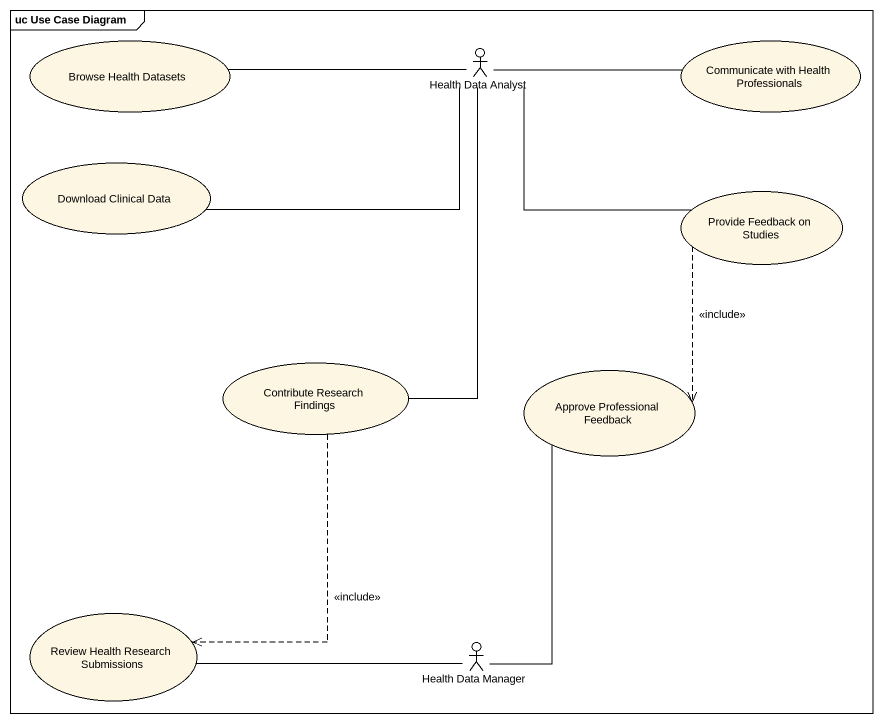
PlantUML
@startuml
mainframe uc Use Case Diagram
usecase "Browse Health Datasets" as Browse_Health_Datasets
actor "Health Data Analyst" as Health_Data_Analyst
usecase "Communicate with Health Professionals" as Communicate_with_Health
usecase "Download Clinical Data" as Download_Clinical_Data
usecase "Provide Feedback on Studies" as Provide_Feedback_on_Studies
usecase "Contribute Research Findings" as Contribute_Research_Findings
usecase "Approve Professional Feedback" as Approve_Professional
usecase "Review Health Research Submissions" as Review_Health_Research
actor "Health Data Manager" as Health_Data_Manager
Health_Data_Analyst -left- Browse_Health_Datasets
Health_Data_Analyst -right- Communicate_with_Health
Health_Data_Analyst -left- Download_Clinical_Data
Health_Data_Analyst -right- Provide_Feedback_on_Studies
Health_Data_Analyst -- Contribute_Research_Findings
Provide_Feedback_on_Studies ..> Approve_Professional : <<include>>
Contribute_Research_Findings ..> Review_Health_Research : <<include>>
Health_Data_Manager -up- Approve_Professional
Health_Data_Manager -left- Review_Health_Research
@enduml
